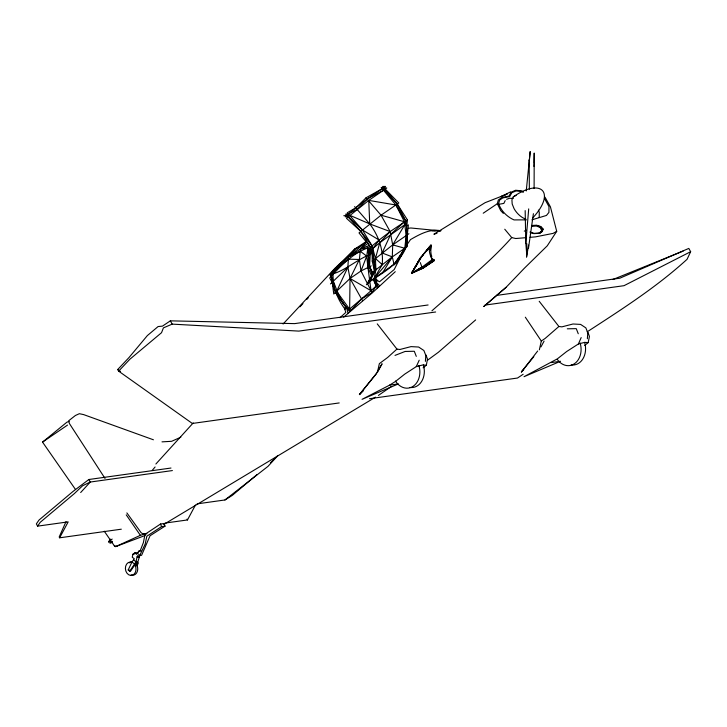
<?xml version="1.0" encoding="UTF-8"?>
<svg xmlns="http://www.w3.org/2000/svg" width="727" height="727" viewBox="0 0 727 727"><rect width="100%" height="100%" fill="white"/><g stroke="black" fill="none" stroke-linecap="round" stroke-linejoin="round"><path stroke-width="1.09" d="M534.109 188.52L534.209 153.043L534.018 163.275M109.014 541.869L109.968 539.961L108.732 541.615M539.225 217.491L539.27 212.229L538.371 210.103M526.793 243.627L526.693 253.814L525.812 243.091L525.167 210.594M365.599 241.946L355.194 248.779L348.487 256.995L347.87 267.245L350.041 278.477L349.605 311.619L335.365 292.545L332.094 282.458L329.713 277.941C340.581 266.055 352.259 253.541 367.88 247.898L368.189 245.726M374.732 279.023L376.041 282.094L377.149 287.901L373.396 279.84L382.211 264.583C383.702 249.806 378.54 235.621 369.734 223.907L368.753 200.398L395.897 205.005L404.43 221.753L404.794 224.67L406.747 225.997L407.456 219.936L397.278 204.051L382.547 186.466L385.528 186.439L367.471 198.844L356.039 207.658L347.297 212.757L362.473 229.996L372.115 245.88L373.914 259.757L374.46 270.889L368.653 283.176L369.461 281.74C383.456 272.461 399.259 263.974 405.957 247.471L406.747 225.997L408.401 224.861L405.957 247.471L394.198 264.901L392.298 256.876L392.707 244.881L390.145 231.568L381.03 215.201L366.054 197.78L356.039 207.658L345.18 216.8L348.333 216.773L368.753 200.398L386.791 188.002L381.148 187.439L395.897 205.005L405.784 221.081L407.411 234.766L407.447 246.426L392.298 256.876L372.878 272.189M526.957 253.032L526.539 257.149L528.584 245.117M372.079 274.233L369.498 266.736L370.243 254.495L369.416 248.798L368.398 255.341L367.926 267.518L371.07 290.727L372.097 292.499L361.483 298.942L349.569 309.12L346.552 307.803C337.928 298.261 336.265 285.202 329.94 274.742L337.755 265.718L355.194 248.779L359.238 246.998M425.395 361.364L425.813 355.421L423.877 350.496L418.643 347.033L411.037 346.615L399.895 349.496L396.942 349.096L377.258 323.897M587.361 338.737L587.789 332.793L585.853 327.877L580.609 324.406L573.003 323.997L561.871 326.868L558.899 326.478L539.198 301.278M525.812 243.091L528.702 208.894M529.329 160.785L530.183 151.552L526.248 190.965M533.954 166.419L534.172 164.166M329.94 274.742L348.487 256.995L360.465 249.043L367.88 247.898L366.726 256.113L361.01 270.962L350.041 278.477L333.775 294.008L331.485 276.451L331.748 273.252L337.755 265.718L336.11 267.2M528.456 248.425L533.4 213.674M423.141 367.798L426.358 365.199L427.467 359.056L425.995 355.012M369.552 249.316L368.571 254.704L369.425 266.018L372.769 274.243M584.699 345.452L588.17 342.59L589.433 336.428L587.961 332.384M421.333 257.213L430.875 245.108C431.138 248.116 430.166 252.932 431.802 256.513M539.361 349.814L541.306 341.018L545.15 338.437L558.899 326.478M429.675 246.48C428.557 250.897 430.111 255.677 432.238 259.575L433.701 259.848L433.91 260.811L422.978 268.154L411.6 273.252L420.097 258.212L429.675 246.48L431.029 245.762L430.875 245.108M419.979 259.739L420.279 258.448L411.6 273.252L423.178 268.118L434.201 260.766L434.001 259.812L432.301 259.039L434.001 259.812M134.977 552.738L136.476 554.31L138.957 551.011L140.047 551.157L143.373 542.66L145.018 534.318L160.531 524.003L163.975 523.522L165.02 526.139L150.053 535.754L141.592 555.31L139.711 555.573L138.448 554.674L137.085 556.809L136.067 561.771L129.66 571.313L128.216 569.941L131.932 562.044L134.313 558.781L132.232 557.236L132.932 554.228L134.977 552.738L138.166 552.911M483.219 213.211L497.313 203.705L498.331 199.989L501.648 197.608L508.936 196.081L511.272 192.146L515.616 190.256L521.204 190.765L523.031 191.574M531.991 225.733L536.517 225.497L540.552 226.779L542.551 229.05L541.76 231.468L538.489 233.113L533.963 233.331L529.919 232.067M531.755 225.47L536.608 225.216L540.943 226.579L543.087 229.032L542.242 231.622L538.716 233.376L533.863 233.621L530.61 232.604M139.947 555.11L137.948 561.508L138.284 563.171L137.021 565.751M540.116 233.467L541.66 230.477L540.261 227.606L540.552 226.779M395.688 263.846L404.794 248.27L406.157 235.63L404.794 224.67L405.784 221.081L407.456 219.936M136.185 565.897L137.312 563.307L137.03 561.635L130.524 571.186L129.66 571.313M551.357 362.564L560.517 361.283L524.013 376.695L557.455 358.793L566.669 351.523L578.41 343.962L581.182 337.582M66.012 521.659L59.187 536.989L59.641 537.807L121.318 529.192M403.585 251.006L394.216 269.535L379.485 281.785L376.94 280.177L375.695 281.449L374.441 278.359M139.711 555.573L145.209 543.978L146.836 536.199L161.567 526.621L165.02 526.139M389.563 385.165L398.369 383.929L362.046 399.332L389.563 385.165L395.533 381.411L404.712 374.141L416.289 366.608L419.215 360.201M374.46 270.889L369.461 281.74L394.116 264.174L404.794 248.27L392.707 244.881L372.233 261.157L374.46 270.889L368.235 281.585L369.389 280.804L369.461 281.74L375.895 269.726L375.432 258.503L372.815 248.534L379.14 240.028L390.145 231.568L405.784 221.081L397.278 204.051L383.856 190.047L367.471 198.844L357.339 209.203L348.696 213.838L345.634 214.156L360.828 231.377L372.115 245.88L372.233 261.157M532.518 218.164C556.391 192.591 541.479 177.315 513.307 196.799L511.917 199.816L512.19 204.005L514.107 208.722A14.386 7.979 49.8 0 0 525.775 219.109M505.192 200.616L503.838 203.424L498.531 204.351M362.537 300.687L350.041 278.477L359.383 259.494L360.465 249.043L366.09 242.373M542.206 230.795L543.087 229.032M109.931 543.196L110.958 543.06L111.894 541.788M109.45 540.288L110.586 539.298L109.45 540.288L109.713 541.188L111.785 542.551L112.131 541.879M59.641 537.807L68.174 521.868L37.604 526.139L36.35 523.885L39.004 520.059L73.163 491.325L88.867 479.502L170.981 468.034M165.047 523.077L187.475 519.95L195.481 505.001M540.943 346.924L544.087 341.127M367.58 283.93L369.389 280.804L366.399 284.757M420.379 258.194L411.6 273.252L423.05 267.454L423.178 268.118L425.459 265.855M420.933 257.258L411.6 273.252L422.841 267.481L433.701 259.848M382.202 273.534L392.298 256.876L382.129 252.987L390.681 234.367L404.43 221.753L381.03 215.201L359.002 232.904L370.516 247.207L375.895 269.726L374.178 278.459L392.298 256.876M420.479 258.621L411.6 273.252L421.824 267.291L432.238 259.575M496.505 295.426L619.84 278.196L688.814 248.416L690.65 251.706L687.07 259.294C656.545 287.129 621.739 309.384 587.189 331.821M372.097 292.499L376.132 286.002L376.041 282.094L377.277 280.822L375.723 278.005M541.66 230.477L542.551 229.05M414.608 268.472L411.6 273.252L421.914 267.036L420.288 262.574M415.808 266.555L417.616 263.683M545.005 197.162L550.421 206.841L556.718 231.331L547.258 245.817L524.331 268.272L506.083 287.31L483.755 306.53L506.083 287.31M407.683 243.69L410.491 239.601C419.679 234.312 429.793 228.596 440.816 230.723L430.748 230.541M37.604 526.139L40.249 522.286L74.408 493.551L82.605 485.745L90.275 482.037L172.39 470.569M396.942 349.096L387.655 357.466L379.358 363.645L377.395 372.442L382.075 363.764L376.004 374.023L359.42 394.597L363.391 390.781M523.731 369.643L521.395 371.979L537.689 350.996M109.832 541.461L110.204 540.979M344.634 260.148L339.245 264.274L333.157 271.834C332.248 285.529 336.792 298.324 345.061 309.202L346.552 307.803L348.006 313.019M422.033 256.34L423.441 254.604M424.841 252.869L431.166 245.063L430.493 249.915L429.939 246.844L431.302 246.099M359.42 394.597L376.704 373.296M521.395 371.979L533.836 356.639M339.245 264.274L331.748 273.252L333.211 273.797C346.779 269.563 357.057 259.439 370.243 254.495M426.749 250.879L431.029 245.762M152.343 470.205L155.105 466.979M525.63 237.702L515.761 238.52L511.726 237.602C487.744 264.637 458.855 286.856 431.911 310.829M155.878 464.008L193.209 422.941M283.085 324.024L335.256 267.936M80.67 492.524L90.275 482.037L88.867 479.502M299.942 306.83L302.959 303.568M306.73 299.479L308.239 297.843M109.632 540.443L108.959 542.56M339.218 402.94L192.337 423.459L118.637 371.143L117.729 369.507L128.997 357.557L147.363 335.583L158.104 326.55L162.457 326.132L170.345 320.843L294.671 323.615L428.103 304.976M118.637 371.143L129.915 359.193L161.53 332.702L163.421 327.868L172.181 324.124L298.852 331.103L435.646 311.992M355.194 248.779L333.157 271.834L348.36 259.148L359.383 259.494L361.01 270.962L371.07 290.727L361.483 298.942L350.714 310.693L336.619 291.345L347.87 267.245L330.476 283.93M109.713 541.188L112.167 539.061M475.658 319.898L438.399 352.259L427.54 360.201M111.785 542.551L111.885 541.179M395.27 271.689L372.224 292.926L343.671 317.117M270.426 462.835L277.614 455.865L267.999 466.352L224.934 499.967L197.126 503.856M340 317.699L345.816 312.428L344.507 308.339L346.007 306.958C338.228 297.207 329.922 285.693 331.966 272.498L338.228 265.228L340.236 264.464M368.789 248.707L379.14 240.028L362.473 229.996L348.333 216.773L346.488 218.327L360.828 231.377L370.516 247.207L370.007 253.487L371.742 252.005L372.815 248.534L379.767 242.745L404.794 224.67L392.707 244.881L408.919 233.703M365.845 242.118L348.487 256.995L360.238 251.233L366.726 256.113L367.926 267.518L371.57 275.733M256.94 474.64L232.167 495.478L224.934 499.967M75.481 489.462L42.539 442.107L66.902 422.196L69.074 421.369M366.653 244.263L360.465 249.043L367.217 246.144M67.511 425.095L42.539 442.107M378.413 395.415L391.39 386.473M381.03 215.201L398.805 202.969L385.246 189.084L382.584 188.475L366.054 197.78M523.149 374.287L517.497 378.04L369.498 398.714M163.784 524.431L375.495 397.16M556.718 231.331L553.074 233.394L535.499 236.875L530.019 237.329M510.599 191.864L501.176 196.554M690.65 251.706L624.011 285.684L484.982 305.104M361.01 270.962L371.233 265.873M513.307 196.799L516.17 195.409M111.967 542.378L114.321 545.823L115.629 546.622L140.375 535.326L145.527 533.818M180.85 437.181L171.627 441.307L161.994 441.862M524.285 231.141L526.348 230.259M501.276 196.526L507.182 194.054L485.109 202.679L433.901 234.239L436.991 233.303M612.806 279.531L683.135 251.106M395.006 355.403L405.103 351.459L414.299 351.259L416.289 356.366M115.629 546.622L145.146 535.481M506.61 199.325L509.509 198.262L513.253 198.444M531.928 219.827L546.45 215.446L548.921 212.411L548.976 206.604L544.387 198.317M578.41 343.962L584.69 342.372L588.17 342.59M416.289 366.608L422.732 364.981L426.358 365.199M343.789 215.71L349.996 215.374L369.734 223.907L390.145 231.568L379.767 242.745L375.432 258.503L382.211 264.583M138.957 551.011L141.065 550.721M136.049 553.52L137.976 553.256M132.932 554.228L134.413 554.019M137.085 556.809L139.193 556.518M137.394 557.482L139.502 557.191M128.216 569.941L129.079 569.823M408.656 228.278L410.81 227.987L439.453 230.786M531.682 226.124L536.453 225.943L540.261 227.606M567.287 328.813L576.266 328.64L578.256 333.748M526.33 219.863L514.025 219.917C507.064 216.828 501.139 210.966 498.613 203.678L499.567 200.143L502.748 197.926L509.691 196.554L511.844 192.691L516.006 190.974L521.268 191.374L523.313 192.31M440.844 230.741L431.956 230.613L435.2 230.795M146.945 533.854L142.483 533.609L141.102 532.673L126.871 512.908M114.321 545.823L116.729 546.468M153.424 439.79L83.623 414.599L79.361 413.699L75.408 415.49L69.31 420.27L68.638 420.842L69.438 423.568L105.015 478.421M111.613 542.351L109.859 541.206M350.041 278.477L371.07 290.727L376.132 286.002L373.551 278.514M117.729 369.507L120.491 371.47M133.759 560.099L136.067 561.771M131.932 562.044L134.25 563.725M354.649 206.595L369.734 223.907M379.567 285.702L376.041 282.094L378.304 286.856M503.357 213.402L500.712 210.603L497.313 203.705M504.756 229.223L511.726 237.602M126.225 514.843L140.375 535.326M104.27 531.192L110.022 539.534M525.33 317.199L541.306 341.018M170.345 320.843L172.181 324.124M187.03 519.133L187.475 519.95M367.88 247.898L369.498 266.736L373.124 273.307M430.984 256.477L432.365 259.212M369.498 266.736L372.551 273.906M160.531 524.003L161.567 526.621M421.133 257.231L421.224 257.949M529.156 159.885L529.356 189.193M134.986 565.152A6.725 5.289 82 0 1 132.487 575.193A6.725 5.289 82 0 1 125.389 568.641A6.725 5.289 82 0 1 131.96 562.362M135.367 563.189A6.725 5.289 82 0 1 137.294 571.604A6.725 5.289 82 0 1 131.151 574.893M129.27 562.862A6.725 5.289 82 0 1 131.832 561.817M418.925 365.554A17.466 13.731 82 0 1 413.1 386.328A17.466 13.731 82 0 1 395.479 381.057M423.396 364.936A17.466 13.731 82 0 1 410.028 387.482M580.146 343.035A17.466 13.731 82 0 1 574.703 363.545A17.466 13.731 82 0 1 557.3 359.438M584.626 342.408A17.466 13.731 82 0 1 571.258 364.963"/></g></svg>
